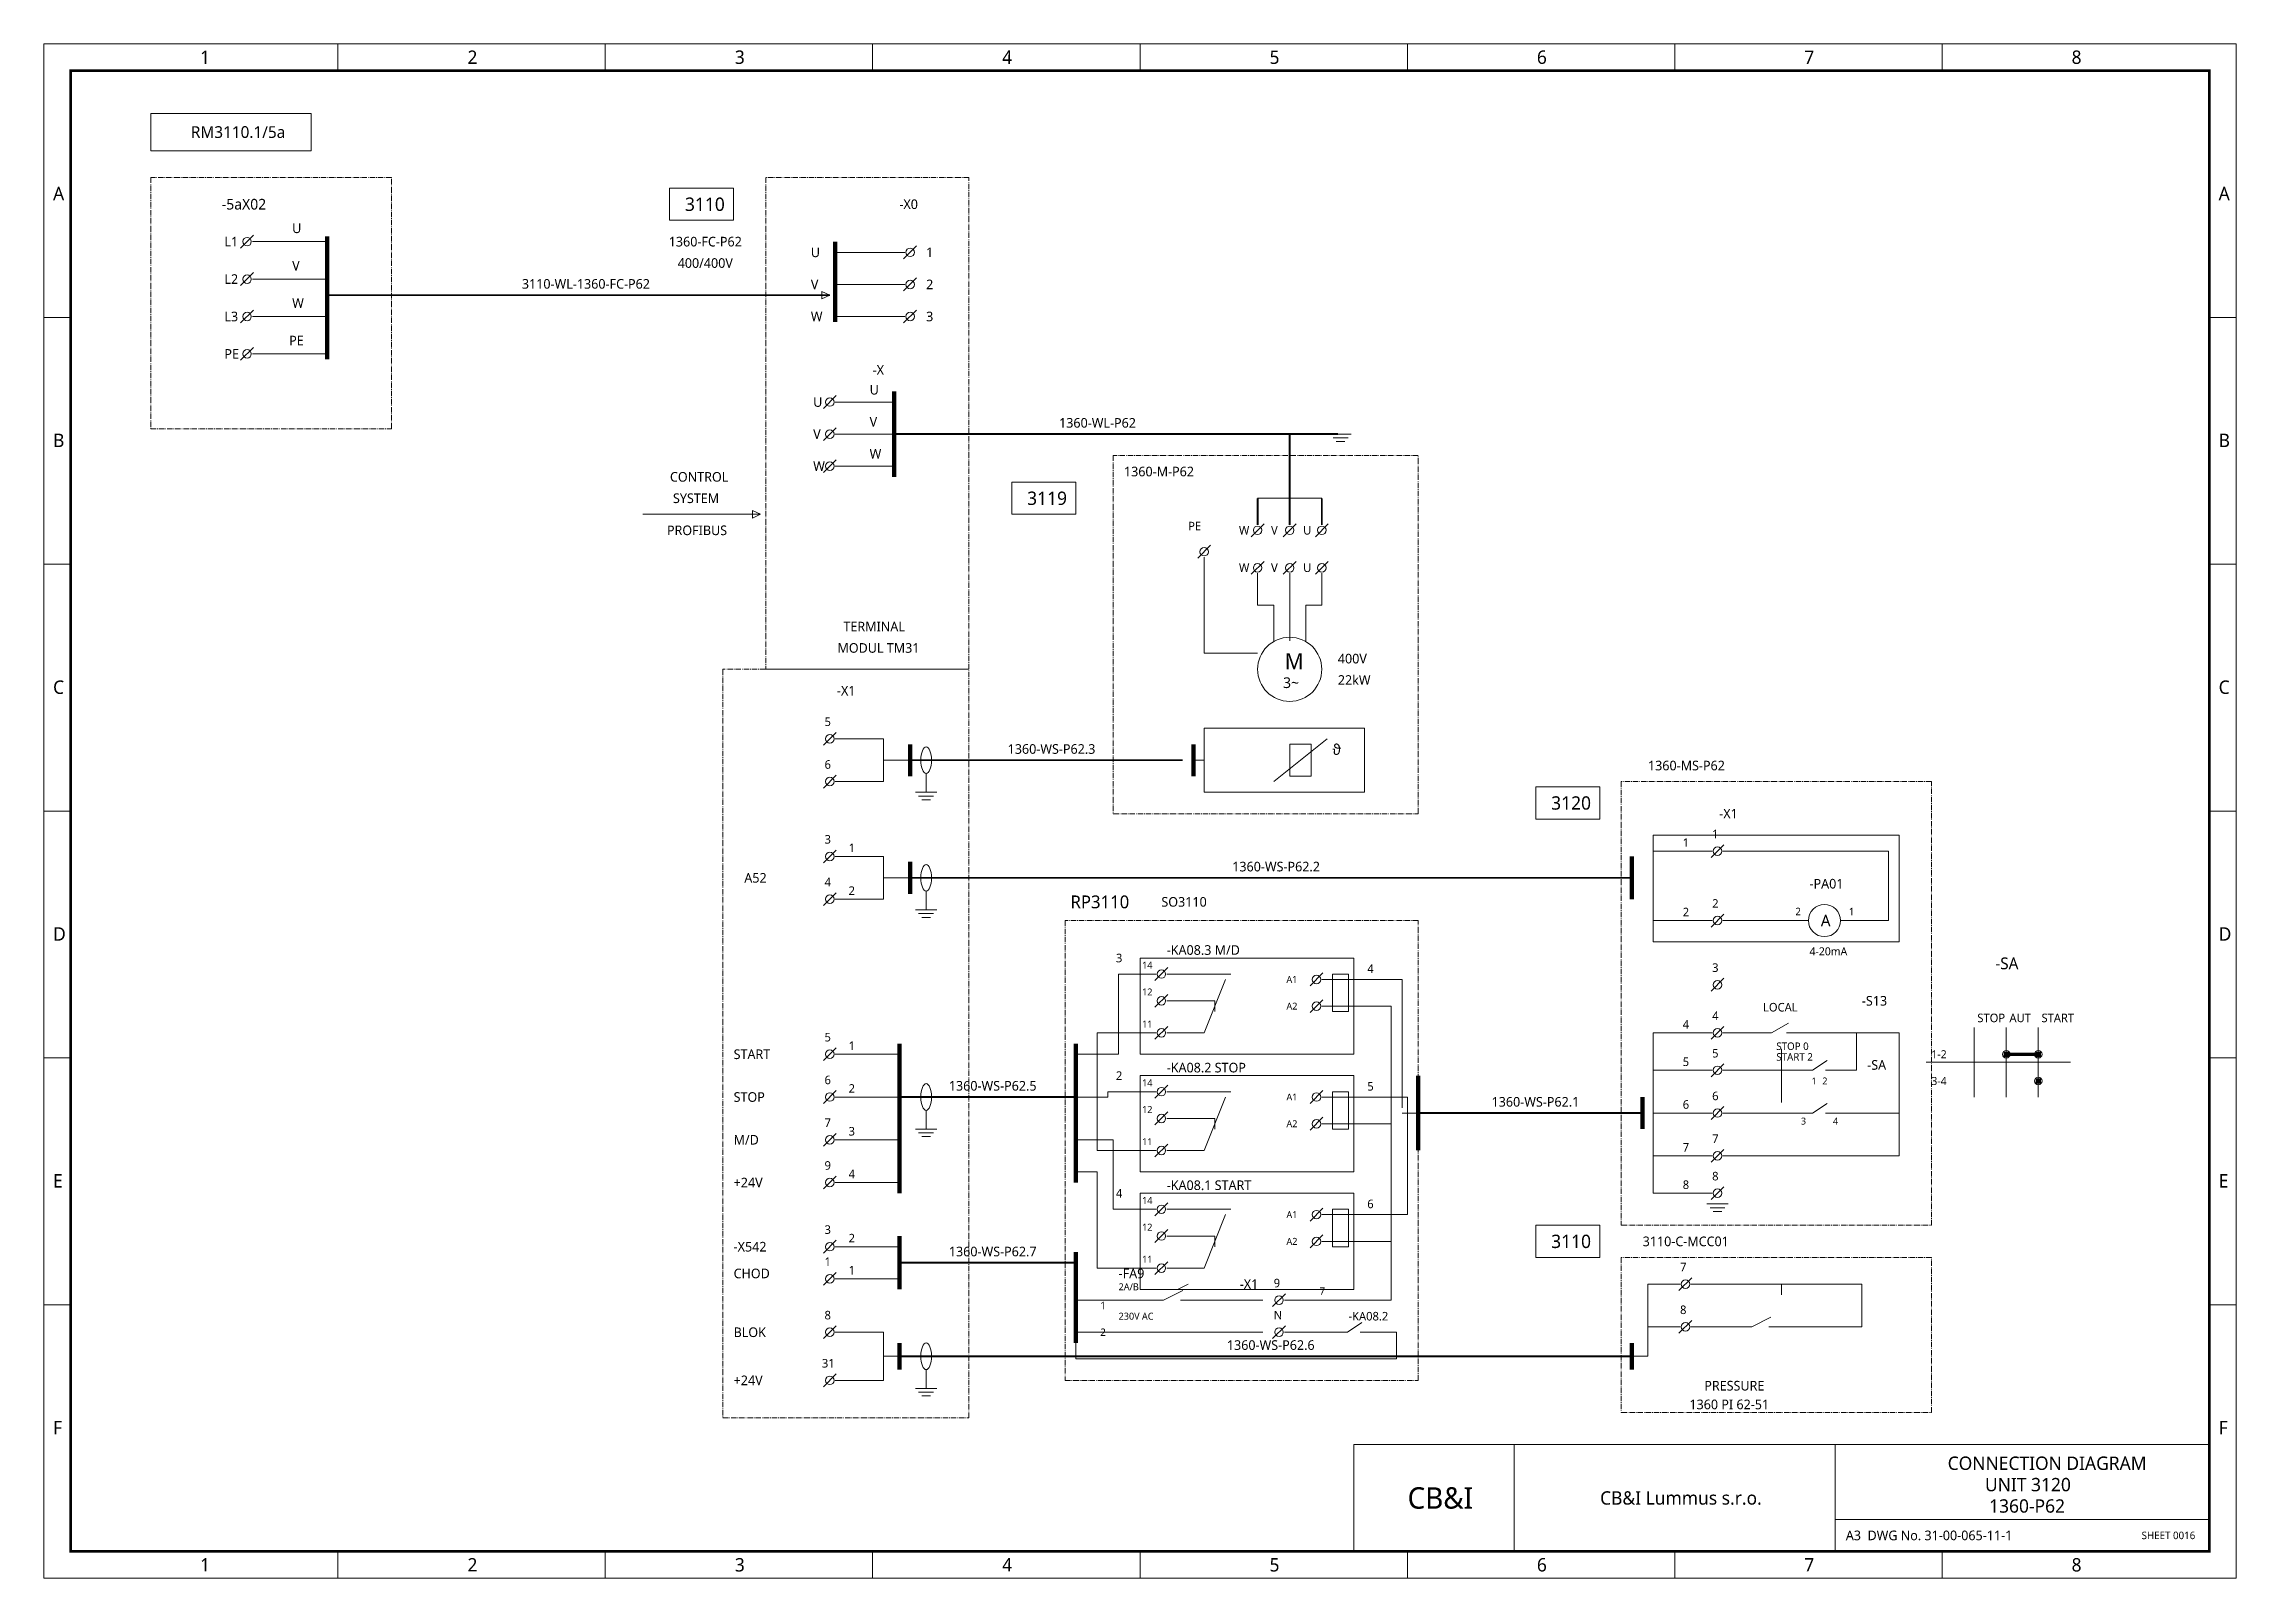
# Model space of a CAD drawing. Header units: millimetres. Extents: x 5 to 415, y 5 to 292.
import ezdxf

# ---------------------------------------------------------------- set-up
doc = ezdxf.new("R2010")
doc.units = ezdxf.units.MM
doc.header["$LTSCALE"] = 0.4
doc.linetypes.add('DASHDOT', pattern=[3.556, 2.54, -0.508, 0, -0.508])
for name, color, linetype, lineweight, plot in [('BOX', 8, 'DASHDOT', 0, False), ('CABLE', 1, 'Continuous', 0, False), ('FRAME', 7, 'Continuous', 0, False), ('SYMBOL', 5, 'Continuous', 0, False), ('TEXT', 3, 'Continuous', 0, False), ('WIRE', 7, 'Continuous', 0, False)]:
    doc.layers.add(name, color=color, linetype=linetype, lineweight=lineweight, plot=plot)
doc.styles.add('OpenSans', font='OpenSans-Regular.ttf')

msp = doc.modelspace()

# ---------------------------------------------------------------- linework, layer by layer
at = {"layer": 'BOX'}
for points in [[(25, 220), (70, 220), (70, 267), (25, 267), (25, 220)], [(140, 175), (178, 175), (178, 267), (140, 267), (140, 175)], [(205, 148), (262, 148), (262, 215), (205, 215), (205, 148)], [(132, 35), (178, 35), (178, 175), (132, 175), (132, 35)], [(300, 71), (358, 71), (358, 154), (300, 154), (300, 71)], [(196, 42), (262, 42), (262, 128), (196, 128), (196, 42)], [(300, 36), (358, 36), (358, 65), (300, 65), (300, 36)]]:
    msp.add_lwpolyline(points, dxfattribs=at)
at = {"layer": 'CABLE'}
for points, const_width in [([(58, 233), (58, 256)], 0.8), ([(153, 240), (153, 255)], 0.8), ([(58, 245), (152, 245)], 0.35), ([(164, 211), (164, 227)], 0.8), ([(164, 219), (238, 219)], 0.35), ([(238, 219), (238, 207)], 0.35), ([(238, 219), (247, 219)], 0.35), ([(232, 207), (232, 202)], 0.35), ([(238, 207), (238, 202)], 0.35), ([(244, 207), (244, 202)], 0.35), ([(167, 155), (167, 161)], 0.8), ([(220, 155), (220, 161)], 0.8), ([(167, 158), (218, 158)], 0.35), ([(167, 133), (167, 139)], 0.8), ([(302, 132), (302, 140)], 0.8), ([(167, 136), (302, 136)], 0.35), ([(165, 77), (165, 105)], 0.8), ([(198, 79), (198, 105)], 0.8), ([(372, 103), (378, 103)], 0.6), ([(262, 85), (262, 99)], 0.8), ([(165, 95), (198, 95)], 0.35), ([(304, 89), (304, 95)], 0.8), ([(262, 92), (304, 92)], 0.35), ([(165, 59), (165, 69)], 0.8), ([(198, 49), (198, 66)], 0.8), ([(165, 64), (198, 64)], 0.35), ([(165, 44), (165, 49)], 0.8), ([(302, 44), (302, 49)], 0.8), ([(165, 46.5), (302, 46.5)], 0.35)]:
    msp.add_lwpolyline(points, dxfattribs=dict(at, const_width=const_width))
msp.add_lwpolyline([(232, 207), (244, 207)], dxfattribs=at)
at = {"layer": 'FRAME'}
for p, q in [((60, 287), (60, 292)), ((110, 287), (110, 292)), ((160, 287), (160, 292)), ((210, 287), (210, 292)), ((260, 287), (260, 292)), ((310, 287), (310, 292)), ((360, 287), (360, 292)), ((5, 240.83), (10, 240.83)), ((410, 240.83), (415, 240.83)), ((5, 194.66), (10, 194.66)), ((410, 194.66), (415, 194.66)), ((5, 148.49), (10, 148.49)), ((410, 148.49), (415, 148.49)), ((5, 102.32), (10, 102.32)), ((410, 102.32), (415, 102.32)), ((5, 56.15), (10, 56.15)), ((410, 56.15), (415, 56.15)), ((280, 10), (280, 30)), ((340, 10), (340, 30)), ((340, 16), (410, 16)), ((60, 5), (60, 10)), ((110, 5), (110, 10)), ((160, 5), (160, 10)), ((210, 5), (210, 10)), ((260, 5), (260, 10)), ((310, 5), (310, 10)), ((360, 5), (360, 10))]:
    msp.add_line(p, q, dxfattribs=at)
for points in [[(5, 5), (415, 5), (415, 292), (5, 292), (5, 5)], [(250, 10), (410, 10), (410, 30), (250, 30), (250, 10)]]:
    msp.add_lwpolyline(points, dxfattribs=at)
at = {"layer": 'FRAME', "const_width": 0.5}
msp.add_lwpolyline([(10, 10), (410, 10), (410, 287), (10, 287), (10, 10)], dxfattribs=at)
at = {"layer": 'SYMBOL'}
for p, q in [((41.8, 253.8), (44.2, 256.2)), ((165.8, 251.8), (168.2, 254.2)), ((41.8, 246.8), (44.2, 249.2)), ((165.8, 245.8), (168.2, 248.2)), ((41.8, 239.8), (44.2, 242.2)), ((165.8, 239.8), (168.2, 242.2)), ((41.8, 232.8), (44.2, 235.2)), ((150.8, 223.8), (153.2, 226.2)), ((150.8, 217.8), (153.2, 220.2)), ((245.5, 219), (249.5, 219)), ((246.1, 218.3), (248.9, 218.3)), ((246.7, 217.6), (248.3, 217.6)), ((150.8, 211.8), (153.2, 214.2)), ((230.8, 199.8), (233.2, 202.2)), ((236.8, 199.8), (239.2, 202.2)), ((242.8, 199.8), (245.2, 202.2)), ((220.8, 195.8), (223.2, 198.2)), ((230.8, 192.8), (233.2, 195.2)), ((236.8, 192.8), (239.2, 195.2)), ((242.8, 192.8), (245.2, 195.2)), ((150.8, 160.8), (153.2, 163.2)), ((235, 154), (245, 162)), ((150.8, 152.8), (153.2, 155.2)), ((168, 152), (172, 152)), ((170, 155.5), (170, 152)), ((168.6, 151.3), (171.4, 151.3)), ((169.2, 150.6), (170.8, 150.6)), ((150.8, 138.8), (153.2, 141.2)), ((316.8, 139.8), (319.2, 142.2)), ((150.8, 130.8), (153.2, 133.2)), ((170, 133.5), (170, 130)), ((168, 130), (172, 130)), ((168.6, 129.3), (171.4, 129.3)), ((169.2, 128.6), (170.8, 128.6)), ((316.8, 126.8), (319.2, 129.2)), ((212.8, 116.8), (215.2, 119.2)), ((241.8, 115.8), (244.2, 118.2)), ((316.8, 114.8), (319.2, 117.2)), ((212.8, 111.8), (215.2, 114.2)), ((241.8, 110.8), (244.2, 113.2)), ((212.8, 105.8), (215.2, 108.2)), ((316.8, 105.8), (319.2, 108.2)), ((150.8, 101.8), (153.2, 104.2)), ((330, 104), (330, 94)), ((316.8, 98.8), (319.2, 101.2)), ((150.8, 93.8), (153.2, 96.2)), ((212.8, 94.8), (215.2, 97.2)), ((241.8, 93.8), (244.2, 96.2)), ((170, 92.5), (170, 89)), ((212.8, 89.8), (215.2, 92.2)), ((241.8, 88.8), (244.2, 91.2)), ((316.8, 90.8), (319.2, 93.2)), ((150.8, 85.8), (153.2, 88.2)), ((168, 89), (172, 89)), ((168.6, 88.3), (171.4, 88.3)), ((169.2, 87.6), (170.8, 87.6)), ((212.8, 83.8), (215.2, 86.2)), ((316.8, 82.8), (319.2, 85.2)), ((150.8, 77.8), (153.2, 80.2)), ((316.8, 75.8), (319.2, 78.2)), ((212.8, 72.8), (215.2, 75.2)), ((241.8, 71.8), (244.2, 74.2)), ((316, 75), (320, 75)), ((316.6, 74.3), (319.4, 74.3)), ((212.8, 67.8), (215.2, 70.2)), ((317.2, 73.6), (318.8, 73.6)), ((150.8, 65.8), (153.2, 68.2)), ((241.8, 66.8), (244.2, 69.2)), ((150.8, 59.8), (153.2, 62.2)), ((212.8, 61.8), (215.2, 64.2)), ((217, 59), (219, 60)), ((234.8, 55.8), (237.2, 58.2)), ((310.8, 58.8), (313.2, 61.2)), ((150.8, 49.8), (153.2, 52.2)), ((234.8, 49.8), (237.2, 52.2)), ((310.8, 50.8), (313.2, 53.2)), ((150.8, 40.8), (153.2, 43.2)), ((170, 44), (170, 40.5)), ((168, 40.5), (172, 40.5)), ((168.6, 39.8), (171.4, 39.8)), ((169.2, 39.1), (170.8, 39.1))]:
    msp.add_line(p, q, dxfattribs=at)
for points in [[(150.5, 245.7), (152, 245), (150.5, 244.3), (150.5, 245.7)], [(137.5, 204.7), (139, 204), (137.5, 203.3), (137.5, 204.7)], [(238, 155), (238, 161), (242, 161), (242, 155), (238, 155)], [(215, 118), (227, 118)], [(215, 107), (222, 107), (226, 117)], [(246, 111), (249, 111), (249, 118), (246, 118), (246, 111)], [(215, 113), (224, 113), (224, 111)], [(215, 96), (227, 96)], [(215, 85), (222, 85), (226, 95)], [(246, 89), (249, 89), (249, 96), (246, 96), (246, 89)], [(215, 91), (224, 91), (224, 89)], [(215, 74), (227, 74)], [(246, 67), (249, 67), (249, 74), (246, 74), (246, 67)], [(215, 63), (222, 63), (226, 73)], [(215, 69), (224, 69), (224, 67)]]:
    msp.add_lwpolyline(points, dxfattribs=at)
for centre, radius in [((43, 255), 0.8), ((167, 253), 0.8), ((43, 248), 0.8), ((167, 247), 0.8), ((43, 241), 0.8), ((167, 241), 0.8), ((43, 234), 0.8), ((152, 225), 0.8), ((152, 219), 0.8), ((152, 213), 0.8), ((232, 201), 0.8), ((238, 201), 0.8), ((244, 201), 0.8), ((222, 197), 0.8), ((232, 194), 0.8), ((238, 194), 0.8), ((244, 194), 0.8), ((238, 175), 6), ((152, 162), 0.8), ((152, 154), 0.8), ((152, 140), 0.8), ((318, 141), 0.8), ((152, 132), 0.8), ((318, 128), 0.8), ((338, 128), 3), ((214, 118), 0.8), ((243, 117), 0.8), ((318, 116), 0.8), ((214, 113), 0.8), ((243, 112), 0.8), ((214, 107), 0.8), ((318, 107), 0.8), ((152, 103), 0.8), ((372, 103), 0.7), ((378, 103), 0.7), ((318, 100), 0.8), ((378, 98), 0.7), ((152, 95), 0.8), ((214, 96), 0.8), ((243, 95), 0.8), ((214, 91), 0.8), ((243, 90), 0.8), ((318, 92), 0.8), ((152, 87), 0.8), ((214, 85), 0.8), ((318, 84), 0.8), ((152, 79), 0.8), ((214, 74), 0.8), ((243, 73), 0.8), ((318, 77), 0.8), ((214, 69), 0.8), ((152, 67), 0.8), ((243, 68), 0.8), ((152, 61), 0.8), ((214, 63), 0.8), ((236, 57), 0.8), ((312, 60), 0.8), ((152, 51), 0.8), ((236, 51), 0.8), ((312, 52), 0.8), ((152, 42), 0.8)]:
    msp.add_circle(centre, radius, dxfattribs=at)
for centre in [(170, 158), (170, 136), (170, 95), (170, 46.5)]:
    msp.add_ellipse(centre, major_axis=(0, 2.5), ratio=0.4, dxfattribs=at)
for points in [[(371.5, 102.5), (372.5, 102.5), (371.5, 103.5), (372.5, 103.5)], [(377.5, 102.5), (378.5, 102.5), (377.5, 103.5), (378.5, 103.5)], [(377.5, 97.5), (378.5, 97.5), (377.5, 98.5), (378.5, 98.5)]]:
    msp.add_solid(points, dxfattribs=at)
at = {"layer": 'WIRE'}
for p, q in [((44, 255), (58, 255)), ((153, 253), (166, 253)), ((44, 248), (58, 248)), ((153, 247), (166, 247)), ((44, 241), (58, 241)), ((153, 241), (166, 241)), ((44, 234), (58, 234)), ((153, 225), (164, 225)), ((153, 219), (164, 219)), ((247.5, 219), (247.5, 219)), ((153, 213), (164, 213)), ((117, 204), (139, 204)), ((222, 196), (222, 178)), ((222, 178), (232, 178)), ((153, 162), (162, 162)), ((162, 154), (162, 162)), ((162, 158), (167, 158)), ((220, 158), (222, 158)), ((153, 154), (162, 154)), ((153, 140), (162, 140)), ((162, 132), (162, 140)), ((306, 141), (317, 141)), ((162, 136), (167, 136)), ((153, 132), (162, 132)), ((306, 128), (317, 128)), ((319, 128), (335, 128)), ((244, 117), (255, 117)), ((244, 112), (257, 112)), ((257, 68), (257, 112)), ((202, 85), (202, 107)), ((202, 107), (213, 107)), ((306, 107), (317, 107)), ((306, 77), (306, 107)), ((319, 107), (326, 107)), ((326, 107), (328.1, 107)), ((328.1, 107), (331.25, 108.8)), ((330.9, 107), (333, 107)), ((333, 107), (352, 107)), ((344, 100), (344, 107)), ((352, 107), (352, 84)), ((366, 95), (366, 108)), ((372, 95), (372, 108)), ((378, 95), (378, 108)), ((153, 103), (165, 103)), ((306, 100), (317, 100)), ((319, 100), (334, 100)), ((334, 100), (335.8, 100)), ((335.8, 100), (338.5, 101.8)), ((338.2, 100), (340, 100)), ((340, 100), (344, 100)), ((357, 101.5), (384, 101.5)), ((153, 95), (165, 95)), ((244, 95), (255, 95)), ((259, 92), (262, 92)), ((306, 92), (317, 92)), ((319, 92), (334, 92)), ((334, 92), (335.8, 92)), ((335.8, 92), (338.5, 93.8)), ((338.2, 92), (340, 92)), ((340, 92), (352, 92)), ((153, 87), (165, 87)), ((244, 90), (257, 90)), ((202, 85), (213, 85)), ((306, 84), (317, 84)), ((319, 84), (352, 84)), ((153, 79), (165, 79)), ((306, 77), (317, 77)), ((244, 73), (255, 73)), ((153, 67), (165, 67)), ((244, 68), (257, 68)), ((257, 57), (257, 68)), ((153, 61), (165, 61)), ((214.4, 57), (218, 58.8)), ((198, 57), (212, 57)), ((212, 57), (214.4, 57)), ((217.6, 57), (220, 57)), ((220, 57), (233, 57)), ((237, 57), (257, 57)), ((324.4, 52), (328, 53.8)), ((153, 51), (162, 51)), ((162, 42), (162, 51)), ((198, 51), (233, 51)), ((237, 51), (247, 51)), ((247, 51), (248.8, 51)), ((248.8, 51), (251.5, 52.8)), ((251.2, 51), (253, 51)), ((305, 52), (311, 52)), ((313, 52), (322, 52)), ((322, 52), (324.4, 52)), ((327.6, 52), (330, 52)), ((162, 46.5), (165, 46.5)), ((198, 46), (198, 49)), ((302, 46.5), (305, 46.5)), ((302, 46.5), (305, 46.5)), ((153, 42), (162, 42))]:
    msp.add_line(p, q, dxfattribs=at)
for points in [[(25, 272), (55, 272), (55, 279), (25, 279), (25, 272)], [(122, 259), (134, 259), (134, 265), (122, 265), (122, 259)], [(186, 204), (198, 204), (198, 210), (186, 210), (186, 204)], [(232, 193), (232, 187), (235, 187), (235, 180.3)], [(238, 193), (238, 187), (238, 187), (238, 180.3)], [(244, 193), (244, 187), (241, 187), (241, 180.3)], [(222, 152), (252, 152), (252, 164), (222, 164), (222, 152)], [(284, 147), (296, 147), (296, 153), (284, 153), (284, 147)], [(306, 124), (352, 124), (352, 144), (306, 144), (306, 124)], [(319, 141), (350, 141), (350, 128), (341, 128)], [(210, 103), (250, 103), (250, 121), (210, 121), (210, 103)], [(198, 103), (206, 103), (206, 118), (213, 118)], [(255, 117), (259, 117), (259, 93)], [(210, 81), (250, 81), (250, 99), (210, 99), (210, 81)], [(198, 95), (204, 95), (204, 96), (213, 96)], [(255, 95), (260, 95)], [(255, 73), (260, 73), (260, 95)], [(198, 87), (205, 87), (205, 74), (213, 74)], [(198, 81), (202, 81), (202, 63), (213, 63)], [(210, 59), (250, 59), (250, 77), (210, 77), (210, 59)], [(284, 65), (296, 65), (296, 71), (284, 71), (284, 65)], [(305, 46.5), (305, 60), (311, 60)], [(313, 60), (330, 60), (330, 58)], [(330, 52), (345, 52), (345, 60), (330, 60)], [(253, 51), (258, 51), (258, 46), (198, 46)]]:
    msp.add_lwpolyline(points, dxfattribs=at)

# ---------------------------------------------------------------- texts
at = {"layer": 'TEXT', "style": 'OpenSans'}
for s, height, p in [('1', 2.5, (34.225, 288.25)), ('2', 2.5, (84.225, 288.25)), ('3', 2.5, (134.225, 288.25)), ('4', 2.5, (184.225, 288.25)), ('5', 2.5, (234.225, 288.25)), ('6', 2.5, (284.225, 288.25)), ('7', 2.5, (334.225, 288.25)), ('8', 2.5, (384.225, 288.25)), ('RM3110.1/5a', 2.2, (32.498, 274.4)), ('A', 2.5, (6.725, 262.75)), ('-5aX02', 2, (38.28, 261)), ('3110', 2.5, (124.9, 260.75)), ('-X0', 1.8, (165, 261.1)), ('A', 2.5, (411.725, 262.75)), ('U', 1.8, (51.442, 256.6)), ('L1', 1.8, (38.768, 254.1)), ('1360-FC-P62', 1.8, (121.862, 254.1)), ('V', 1.8, (51.442, 249.6)), ('400/400V', 1.8, (123.536, 250.1)), ('U', 1.8, (148.442, 252.1)), ('1', 1.8, (170, 252.1)), ('L2', 1.8, (38.768, 247.1)), ('3110-WL-1360-FC-P62', 1.8, (94.398, 246.2)), ('V', 1.8, (148.442, 246.1)), ('2', 1.8, (170, 246.1)), ('L3', 1.8, (38.768, 240.1)), ('W', 1.8, (51.442, 242.6)), ('W', 1.8, (148.442, 240.1)), ('3', 1.8, (170, 240.1)), ('PE', 1.8, (38.768, 233.1)), ('PE', 1.8, (50.884, 235.6)), ('-X', 1.8, (160, 230.1)), ('U', 1.8, (148.884, 224.1)), ('U', 1.8, (159.442, 226.4)), ('V', 1.8, (159.442, 220.4)), ('1360-WL-P62', 1.8, (194.862, 220.2)), ('B', 2.5, (6.725, 216.58)), ('V', 1.8, (148.884, 218.1)), ('B', 2.5, (411.725, 216.58)), ('W', 1.8, (148.884, 212.1)), ('W', 1.8, (159.442, 214.4)), ('CONTROL', 1.8, (122.094, 210.1)), ('1360-M-P62', 1.8, (207, 211.1)), ('SYSTEM', 1.8, (122.652, 206.1)), ('3119', 2.5, (188.9, 205.75)), ('PROFIBUS', 1.8, (121.536, 200.1)), ('PE', 1.6, (219.008, 201)), ('W', 1.6, (228.508, 200.2)), ('V', 1.6, (234.508, 200.2)), ('U', 1.6, (240.508, 200.2)), ('W', 1.6, (228.508, 193.2)), ('V', 1.6, (234.508, 193.2)), ('U', 1.6, (240.508, 193.2)), ('TERMINAL', 1.8, (154.536, 182.1)), ('MODUL TM31', 1.8, (153.42, 178.1)), ('M', 3, (237.07, 175)), ('400V', 1.8, (247, 176.1)), ('C', 2.5, (6.725, 170.41)), ('3~', 2, (236.76, 171.5)), ('22kW', 1.8, (247, 172.1)), ('C', 2.5, (411.725, 170.41)), ('-X1', 1.8, (153.326, 170.1)), ('5', 1.6, (151.004, 164.4)), ('1360-WS-P62.3', 1.8, (185.246, 159.2)), ('ϑ', 2, (246, 159)), ('6', 1.6, (151.004, 156.4)), ('1360-MS-P62', 1.8, (305, 156.1)), ('3120', 2.5, (286.9, 148.75)), ('-X1', 1.8, (318.326, 147.1)), ('3', 1.6, (151.004, 142.4)), ('1', 1.6, (317.004, 143.4)), ('1', 1.6, (155.504, 140.8)), ('1', 1.6, (311.504, 141.8)), ('A52', 1.8, (136, 135.1)), ('4', 1.6, (151.004, 134.4)), ('1360-WS-P62.2', 1.8, (227.246, 137.2)), ('-PA01', 1.8, (335.21, 134)), ('2', 1.6, (155.504, 132.8)), ('RP3110', 2.4, (197, 130.3)), ('SO3110', 1.8, (214, 130.6)), ('2', 1.6, (317.004, 130.4)), ('2', 1.6, (311.504, 128.8)), ('2', 1.4, (332.566, 129)), ('A', 2.2, (337.318, 126.9)), ('1', 1.4, (342.566, 129)), ('D', 2.5, (6.725, 124.24)), ('-KA08.3 M/D', 1.8, (215, 121.6)), ('4-20mA', 1.5, (335.21, 121.5)), ('D', 2.5, (411.725, 124.24)), ('3', 1.6, (205.504, 120.2)), ('14', 1.3, (210.388, 119)), ('4', 1.6, (252.504, 118.2)), ('3', 1.6, (317.004, 118.4)), ('-SA', 2.2, (369.954, 118.9)), ('12', 1.3, (210.388, 114)), ('A1', 1.3, (237.388, 116.35)), ('A2', 1.3, (237.388, 111.35)), ('4', 1.6, (317.004, 109.4)), ('LOCAL', 1.6, (326.52, 111)), ('-S13', 1.8, (345, 112.1)), ('5', 1.6, (151.004, 105.4)), ('11', 1.3, (210.388, 108)), ('4', 1.6, (311.504, 107.8)), ('STOP', 1.6, (366.6, 109)), ('AUT', 1.6, (372.6, 109)), ('START', 1.6, (378.6, 109)), ('START', 1.8, (134, 102.1)), ('1', 1.6, (155.504, 103.8)), ('5', 1.6, (317.004, 102.4)), ('STOP 0', 1.4, (329, 103.8)), ('START 2', 1.4, (329, 101.8)), ('1-2', 1.5, (358, 102.25)), ('6', 1.6, (151.004, 97.4)), ('2', 1.6, (205.504, 98.2)), ('-KA08.2 STOP', 1.8, (215, 99.6)), ('5', 1.6, (311.504, 100.8)), ('1', 1.3, (335.597, 97.35)), ('2', 1.3, (337.597, 97.35)), ('-SA', 1.8, (346, 100.1)), ('3-4', 1.5, (358, 97.25)), ('STOP', 1.8, (134, 94.1)), ('2', 1.6, (155.504, 95.8)), ('1360-WS-P62.5', 1.8, (174.246, 96.2)), ('14', 1.3, (210.388, 97)), ('A1', 1.3, (237.388, 94.35)), ('5', 1.6, (252.504, 96.2)), ('1360-WS-P62.1', 1.8, (275.746, 93.2)), ('6', 1.6, (311.504, 92.8)), ('6', 1.6, (317.004, 94.4)), ('7', 1.6, (151.004, 89.4)), ('12', 1.3, (210.388, 92)), ('A2', 1.3, (237.388, 89.35)), ('3', 1.3, (333.597, 89.85)), ('4', 1.3, (339.597, 89.85)), ('M/D', 1.8, (134, 86.1)), ('3', 1.6, (155.504, 87.8)), ('11', 1.3, (210.388, 86)), ('7', 1.6, (311.504, 84.8)), ('7', 1.6, (317.004, 86.4)), ('9', 1.6, (151.004, 81.4)), ('E', 2.5, (6.725, 78.07)), ('+24V', 1.8, (134, 78.1)), ('4', 1.6, (155.504, 79.8)), ('-KA08.1 START', 1.8, (215, 77.6)), ('8', 1.6, (311.504, 77.8)), ('8', 1.6, (317.004, 79.4)), ('E', 2.5, (411.725, 78.07)), ('4', 1.6, (205.504, 76.2)), ('14', 1.3, (210.388, 75)), ('6', 1.6, (252.504, 74.2)), ('3', 1.6, (151.004, 69.4)), ('12', 1.3, (210.388, 70)), ('A1', 1.3, (237.388, 72.35)), ('-X542', 1.8, (134, 66.1)), ('2', 1.6, (155.504, 67.8)), ('1360-WS-P62.7', 1.8, (174.246, 65.2)), ('A2', 1.3, (237.388, 67.35)), ('3110', 2.5, (286.9, 66.75)), ('3110-C-MCC01', 1.8, (304, 67.1)), ('CHOD', 1.8, (134, 61.1)), ('1', 1.6, (151.004, 63.4)), ('1', 1.6, (155.504, 61.8)), ('-FA9', 1.8, (206, 61.1)), ('11', 1.3, (210.388, 64)), ('7', 1.6, (311.004, 62.4)), ('2A/B', 1.3, (206, 58.85)), ('-X1', 1.8, (228.652, 59.1)), ('9', 1.6, (235.004, 59.4)), ('7', 1.4, (243.566, 58)), ('8', 1.6, (151.004, 53.4)), ('1', 1.4, (202.566, 55.3)), ('230V AC', 1.3, (206, 53.35)), ('N', 1.6, (235.004, 53.4)), ('-KA08.2', 1.6, (249, 53.2)), ('8', 1.6, (311.004, 54.4)), ('BLOK', 1.8, (134, 50.1)), ('2', 1.4, (202.566, 50.3)), ('1360-WS-P62.6', 1.8, (226.246, 47.7)), ('31', 1.6, (150.508, 44.4)), ('+24V', 1.8, (134, 41.1)), ('PRESSURE', 1.8, (315.536, 40.1)), ('1360 PI 62-51', 1.8, (312.746, 36.6)), ('F', 2.5, (6.725, 31.9)), ('F', 2.5, (411.725, 31.9)), ('CONNECTION DIAGRAM', 2.5, (361.05, 25.25)), ('CB&I', 4, (260.04, 18)), ('CB&I Lummus s.r.o.', 2.5, (296.05, 18.75)), ('UNIT 3120', 2.5, (368.025, 21.25)), ('1360-P62', 2.5, (368.8, 17.25)), ('A3  DWG No. 31-00-065-11-1', 1.8, (342, 12.1)), ('SHEET 0016', 1.4, (397.32, 12.3)), ('1', 2.5, (34.225, 6.25)), ('2', 2.5, (84.225, 6.25)), ('3', 2.5, (134.225, 6.25)), ('4', 2.5, (184.225, 6.25)), ('5', 2.5, (234.225, 6.25)), ('6', 2.5, (284.225, 6.25)), ('7', 2.5, (334.225, 6.25)), ('8', 2.5, (384.225, 6.25))]:
    msp.add_text(s, height=height, dxfattribs=at).set_placement(p)

doc.saveas('drawing.dxf')
